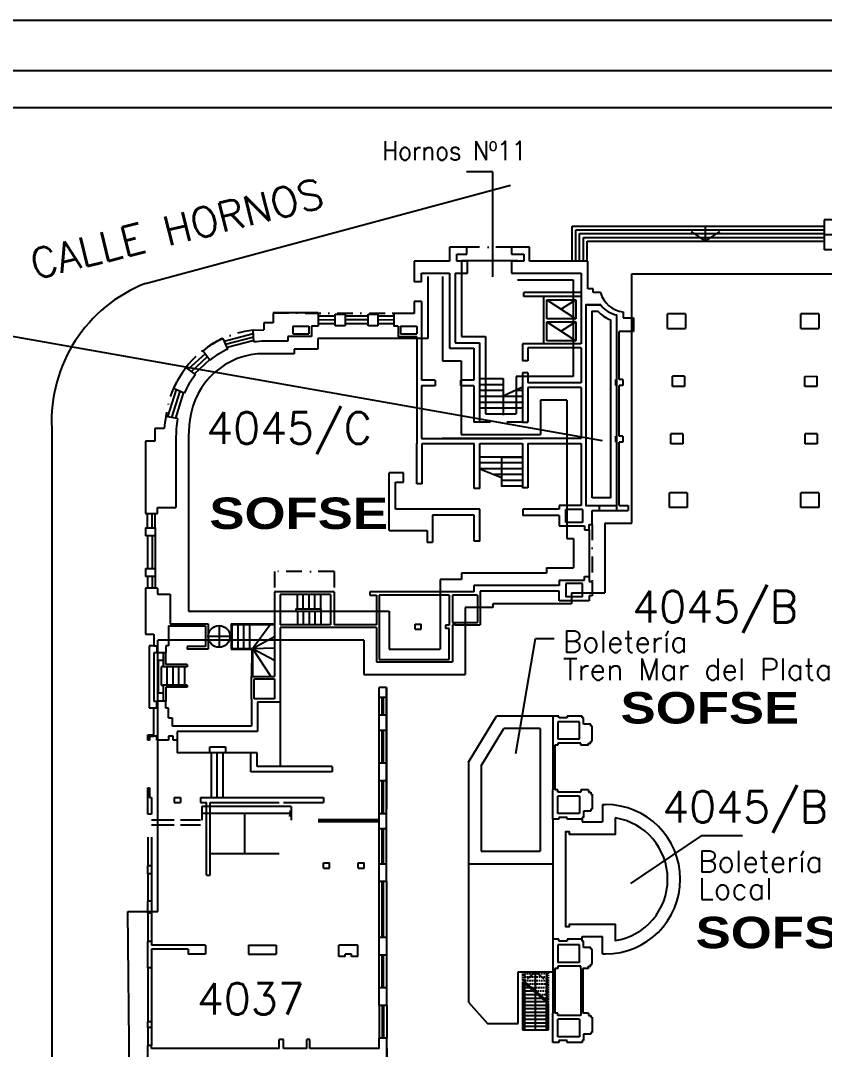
# Model space of a CAD drawing. Header units: metres. Extents: x -2640 to -492, y 2614 to 2999.
# Drawn here: x -2554 to -2426.2, y 2835 to 2998.5 of the extents above; entities that cross this region are included whole.
import ezdxf

# ---------------------------------------------------------------- set-up
doc = ezdxf.new("R2010")
doc.units = ezdxf.units.M
doc.header["$LTSCALE"] = 10
doc.header["$MEASUREMENT"] = 0
doc.linetypes.add('DASHDOT2', pattern=[0.5, 0.25, -0.125, 0, -0.125])
doc.linetypes.add('HIDDEN', pattern=[0.375, 0.25, -0.125])
doc.layers.get('0').update_dxf_attribs({"linetype": 'CONTINUOUS'})
for name, color, linetype in [('ADIF', 150, 'CONTINUOUS'), ('CALLES', 2, 'CONTINUOUS'), ('CARPINTERIA', 2, 'CONTINUOUS'), ('EDIFICIOS', 4, 'CONTINUOUS'), ('ESCA', 4, 'CONTINUOUS'), ('ESCALERA', 4, 'CONTINUOUS'), ('LIMITE', 2, 'DASHDOT2'), ('LINE_02', 2, 'CONTINUOUS'), ('LOCALES', 1, 'CONTINUOUS'), ('MUROS-NUEVOS', 3, 'CONTINUOUS'), ('MUROS1', 12, 'CONTINUOUS'), ('RECUADRO', 9, 'CONTINUOUS'), ('RECUADRO2', 2, 'CONTINUOUS'), ('TEXT-03', 3, 'CONTINUOUS'), ('TMR', 220, 'CONTINUOUS'), ('VISTA', 2, 'CONTINUOUS')]:
    doc.layers.add(name, color=color, linetype=linetype)
doc.styles.add('ROMANS', font='romans.shx')
doc.styles.add('SANSSERIFBOLD', font='sasb____.pfb', dxfattribs={"width": 0.8, "height": 8})

msp = doc.modelspace()

# ---------------------------------------------------------------- linework, layer by layer
msp.add_line((-2533.783, 2872.926), (-2533.783, 2876.538))
msp.add_lwpolyline([(-2461.774, 2953.338), (-2464.165, 2953.338), (-2464.165, 2921.463), (-2459.224, 2921.463), (-2459.224, 2951.736)])
at = {"layer": 'ADIF'}
for p, q in [((-2483.932, 2960.391), (-2475.014, 2960.391)), ((-2483.932, 2960.391), (-2483.932, 2948.334)), ((-2456.851, 2958.267), (-2421.777, 2958.267)), ((-2456.851, 2918.65), (-2456.851, 2958.267)), ((-2475.014, 2957.346), (-2466.165, 2957.346)), ((-2466.165, 2957.346), (-2466.165, 2941.955)), ((-2483.932, 2948.334), (-2480.082, 2948.334)), ((-2480.082, 2948.334), (-2480.082, 2936.039)), ((-2475.224, 2941.955), (-2475.224, 2936.039)), ((-2466.165, 2941.955), (-2475.224, 2941.955)), ((-2480.082, 2936.039), (-2475.224, 2936.039)), ((-2461.128, 2918.65), (-2461.128, 2907.56)), ((-2461.128, 2918.65), (-2456.851, 2918.65)), ((-2466.412, 2907.56), (-2466.412, 2905.832)), ((-2466.412, 2907.56), (-2461.128, 2907.56)), ((-2483.328, 2905.21), (-2483.328, 2894.6)), ((-2478.94, 2905.21), (-2483.328, 2905.21)), ((-2478.94, 2905.832), (-2478.94, 2905.21)), ((-2466.412, 2905.832), (-2478.94, 2905.832)), ((-2532.211, 2856.904), (-2532.211, 2900.036)), ((-2499.434, 2900.036), (-2532.211, 2900.036)), ((-2499.434, 2900.036), (-2499.434, 2894.6)), ((-2499.434, 2894.6), (-2483.328, 2894.6)), ((-2534.932, 2661.603), (-2537.006, 2856.904)), ((-2537.006, 2856.904), (-2532.211, 2856.904))]:
    msp.add_line(p, q, dxfattribs=at)
at = {"layer": 'CALLES'}
for p, q in [((-2534.171, 2956.761), (-2476.113, 2972.397)), ((-2549.086, 2933.697), (-2549.086, 2654.43))]:
    msp.add_line(p, q, dxfattribs=at)
msp.add_arc((-2525.602, 2934.864), 23.513, 111.37254, 182.84461, dxfattribs=at)
at = {"layer": 'CARPINTERIA'}
for p, q in [((-2496.526, 2888.1), (-2496.526, 2890.9)), ((-2496.326, 2888.1), (-2496.326, 2890.9))]:
    msp.add_line(p, q, dxfattribs=at)
at = {"layer": 'EDIFICIOS'}
for p, q in [((-2483.064, 2962.513), (-2485.804, 2962.513)), ((-2485.804, 2962.513), (-2485.804, 2960.306)), ((-2483.064, 2961.394), (-2483.064, 2962.513)), ((-2475.944, 2962.531), (-2475.944, 2961.391)), ((-2473.13, 2962.513), (-2475.944, 2962.531)), ((-2473.13, 2960.267), (-2473.13, 2962.513)), ((-2484.657, 2960.267), (-2484.657, 2961.394)), ((-2484.657, 2961.394), (-2483.064, 2961.394)), ((-2475.944, 2961.391), (-2474.014, 2961.391)), ((-2474.014, 2961.391), (-2474.014, 2960.267)), ((-2491.445, 2960.306), (-2491.445, 2957.028)), ((-2485.804, 2960.306), (-2491.445, 2960.306)), ((-2482.988, 2960.267), (-2484.657, 2960.267)), ((-2482.988, 2958.391), (-2482.988, 2960.267)), ((-2475.944, 2960.267), (-2475.944, 2958.391)), ((-2474.014, 2960.267), (-2475.944, 2960.267)), ((-2463.818, 2960.267), (-2473.13, 2960.267)), ((-2463.818, 2955.905), (-2463.818, 2960.267)), ((-2490.29, 2958.391), (-2485.804, 2958.391)), ((-2490.29, 2957.028), (-2490.29, 2958.391)), ((-2485.804, 2958.391), (-2485.804, 2946.462)), ((-2484.932, 2958.391), (-2482.988, 2958.391)), ((-2484.932, 2958.391), (-2484.932, 2947.334)), ((-2475.944, 2958.391), (-2464.912, 2958.391)), ((-2464.912, 2958.391), (-2464.912, 2953.338)), ((-2490.29, 2957.028), (-2491.445, 2957.028)), ((-2462.984, 2955.905), (-2463.818, 2955.905)), ((-2462.984, 2955.29), (-2462.984, 2955.905)), ((-2474.014, 2954.673), (-2474.014, 2955.296)), ((-2464.912, 2955.296), (-2474.014, 2955.296)), ((-2464.912, 2954.673), (-2474.014, 2954.673)), ((-2464.912, 2954.62), (-2464.912, 2947.14)), ((-2461.816, 2955.29), (-2462.984, 2955.29)), ((-2491.445, 2953.895), (-2491.445, 2951.994)), ((-2490.29, 2953.895), (-2491.445, 2953.895)), ((-2490.29, 2953.895), (-2490.29, 2941.37)), ((-2464.165, 2953.338), (-2461.774, 2953.338)), ((-2464.165, 2953.338), (-2464.165, 2921.463)), ((-2513.876, 2952.067), (-2513.876, 2950.467)), ((-2506.732, 2952.067), (-2513.876, 2952.067)), ((-2506.732, 2952.067), (-2506.732, 2949.977)), ((-2504.009, 2949.987), (-2504.009, 2951.872)), ((-2504.009, 2951.872), (-2502.435, 2951.872)), ((-2502.435, 2951.872), (-2502.435, 2949.987)), ((-2498.78, 2951.872), (-2497.206, 2951.872)), ((-2498.78, 2949.987), (-2498.78, 2951.872)), ((-2497.206, 2951.872), (-2497.206, 2949.987)), ((-2491.445, 2951.994), (-2494.698, 2951.994)), ((-2494.698, 2951.994), (-2494.698, 2949.97)), ((-2459.224, 2941.457), (-2459.224, 2951.736)), ((-2458.217, 2952.259), (-2458.217, 2951.262)), ((-2458.217, 2951.262), (-2456.573, 2951.262)), ((-2456.573, 2951.262), (-2456.573, 2949.105)), ((-2448.305, 2951.905), (-2451.141, 2951.905)), ((-2451.141, 2949.572), (-2451.141, 2951.905)), ((-2448.305, 2951.905), (-2448.305, 2949.572)), ((-2427.092, 2951.905), (-2429.928, 2951.905)), ((-2429.928, 2949.572), (-2429.928, 2951.905)), ((-2427.092, 2951.905), (-2427.092, 2949.572)), ((-2517.074, 2949.31), (-2515.331, 2949.402)), ((-2516.94, 2947.453), (-2517.074, 2949.31)), ((-2515.331, 2950.467), (-2515.331, 2949.402)), ((-2513.876, 2950.467), (-2515.331, 2950.467)), ((-2510.768, 2949.97), (-2510.766, 2948.724)), ((-2510.768, 2949.97), (-2508.203, 2949.97)), ((-2508.203, 2949.97), (-2508.203, 2948.724)), ((-2507.782, 2949.977), (-2507.782, 2948.312)), ((-2506.732, 2949.977), (-2507.782, 2949.977)), ((-2502.435, 2949.987), (-2504.009, 2949.987)), ((-2497.206, 2949.987), (-2498.78, 2949.987)), ((-2493.993, 2949.97), (-2494.698, 2949.97)), ((-2493.993, 2949.97), (-2493.991, 2948.285)), ((-2493.602, 2949.97), (-2493.6, 2948.724)), ((-2493.602, 2949.97), (-2491.037, 2949.97)), ((-2491.037, 2949.97), (-2491.037, 2948.724)), ((-2451.141, 2949.572), (-2448.305, 2949.572)), ((-2429.928, 2949.572), (-2427.092, 2949.572)), ((-2521.097, 2946.307), (-2521.847, 2948.011)), ((-2511.547, 2947.583), (-2515.264, 2947.583)), ((-2511.547, 2948.312), (-2511.547, 2947.583)), ((-2511.547, 2948.312), (-2511.547, 2948.312)), ((-2507.782, 2948.312), (-2511.547, 2948.312)), ((-2510.766, 2948.724), (-2508.203, 2948.724)), ((-2491.037, 2948.285), (-2493.991, 2948.285)), ((-2493.6, 2948.724), (-2491.037, 2948.724)), ((-2491.037, 2948.285), (-2491.037, 2931.331)), ((-2458.851, 2941.457), (-2458.851, 2949.105)), ((-2456.573, 2949.105), (-2458.851, 2949.105)), ((-2523.945, 2944.566), (-2525.076, 2946.044)), ((-2485.804, 2946.462), (-2481.954, 2946.462)), ((-2484.932, 2947.334), (-2481.082, 2947.334)), ((-2481.954, 2946.462), (-2481.954, 2941.37)), ((-2481.082, 2947.334), (-2481.082, 2934.722)), ((-2464.912, 2947.14), (-2474.224, 2947.14)), ((-2474.224, 2947.14), (-2474.224, 2944.426)), ((-2464.912, 2946.517), (-2473.352, 2946.517)), ((-2473.352, 2946.517), (-2473.352, 2944.426)), ((-2464.912, 2946.517), (-2464.912, 2940.955)), ((-2473.352, 2944.426), (-2474.224, 2944.426)), ((-2526.249, 2942.25), (-2527.731, 2943.375)), ((-2488.089, 2941.37), (-2490.29, 2941.37)), ((-2488.089, 2941.37), (-2488.089, 2940.498)), ((-2484.105, 2941.37), (-2484.105, 2940.498)), ((-2481.954, 2941.37), (-2484.105, 2941.37)), ((-2477.278, 2941.622), (-2477.278, 2935.83)), ((-2474.224, 2942.557), (-2474.224, 2934.722)), ((-2473.352, 2942.557), (-2474.224, 2942.557)), ((-2473.352, 2942.557), (-2473.352, 2940.955)), ((-2459.224, 2941.457), (-2459.401, 2941.457)), ((-2459.401, 2940.502), (-2459.401, 2941.457)), ((-2458.271, 2941.457), (-2458.851, 2941.457)), ((-2458.271, 2941.457), (-2458.271, 2940.502)), ((-2448.475, 2941.995), (-2450.382, 2941.995)), ((-2450.382, 2940.381), (-2450.382, 2941.995)), ((-2448.475, 2941.995), (-2448.475, 2940.381)), ((-2429.313, 2941.975), (-2427.406, 2941.995)), ((-2429.313, 2940.381), (-2429.313, 2941.975)), ((-2427.406, 2941.995), (-2427.406, 2940.381)), ((-2528.012, 2939.299), (-2529.724, 2940.029)), ((-2488.089, 2940.498), (-2490.29, 2940.498)), ((-2490.29, 2940.498), (-2490.29, 2932.079)), ((-2481.954, 2940.498), (-2484.105, 2940.498)), ((-2481.954, 2940.498), (-2481.954, 2934.722)), ((-2464.912, 2940.955), (-2473.352, 2940.955)), ((-2473.352, 2940.208), (-2473.352, 2934.722)), ((-2464.912, 2940.208), (-2473.352, 2940.208)), ((-2464.912, 2940.208), (-2464.912, 2932.079)), ((-2459.224, 2940.502), (-2459.401, 2940.502)), ((-2459.224, 2932.486), (-2459.224, 2940.502)), ((-2458.851, 2932.486), (-2458.851, 2940.502)), ((-2458.271, 2940.502), (-2458.851, 2940.502)), ((-2448.475, 2940.381), (-2450.382, 2940.381)), ((-2427.406, 2940.381), (-2429.313, 2940.381)), ((-2529.097, 2935.278), (-2530.934, 2935.585)), ((-2481.082, 2934.722), (-2481.954, 2934.722)), ((-2474.224, 2934.722), (-2473.352, 2934.722)), ((-2532.697, 2933.697), (-2532.697, 2931.697)), ((-2531.197, 2933.697), (-2532.697, 2933.697)), ((-2534.197, 2931.697), (-2534.197, 2920.185)), ((-2532.697, 2931.697), (-2534.197, 2931.697)), ((-2529.342, 2932.008), (-2529.342, 2921.107)), ((-2491.037, 2924.884), (-2491.037, 2931.331)), ((-2490.29, 2932.079), (-2474.224, 2932.079)), ((-2490.166, 2924.884), (-2490.166, 2931.331)), ((-2490.166, 2931.331), (-2481.89, 2931.331)), ((-2464.912, 2932.079), (-2487.01, 2932.079)), ((-2481.89, 2924.136), (-2481.89, 2931.331)), ((-2481.018, 2924.136), (-2481.018, 2931.331)), ((-2481.018, 2931.331), (-2474.224, 2931.331)), ((-2474.224, 2931.331), (-2474.224, 2924.264)), ((-2464.912, 2932.079), (-2473.352, 2932.079)), ((-2473.352, 2931.331), (-2464.912, 2931.331)), ((-2473.352, 2931.331), (-2473.352, 2924.264)), ((-2464.912, 2931.331), (-2464.912, 2921.463)), ((-2459.224, 2932.486), (-2459.401, 2932.486)), ((-2459.401, 2931.532), (-2459.401, 2932.486)), ((-2459.224, 2931.532), (-2459.401, 2931.532)), ((-2459.224, 2920.65), (-2459.224, 2931.532)), ((-2458.271, 2932.486), (-2458.851, 2932.486)), ((-2458.851, 2921.463), (-2458.851, 2931.532)), ((-2458.271, 2931.532), (-2458.851, 2931.532)), ((-2458.271, 2932.486), (-2458.271, 2931.532)), ((-2448.725, 2932.832), (-2450.608, 2932.832)), ((-2450.608, 2931.242), (-2450.608, 2932.832)), ((-2448.725, 2931.242), (-2450.608, 2931.242)), ((-2448.725, 2932.832), (-2448.725, 2931.242)), ((-2429.251, 2931.242), (-2429.251, 2932.832)), ((-2427.368, 2932.832), (-2429.251, 2932.832)), ((-2427.368, 2931.242), (-2429.251, 2931.242)), ((-2427.368, 2932.832), (-2427.368, 2931.242)), ((-2495.417, 2917.468), (-2495.417, 2926.649)), ((-2493.131, 2926.649), (-2495.417, 2926.649)), ((-2493.131, 2925.158), (-2493.131, 2926.649)), ((-2494.421, 2925.158), (-2493.131, 2925.158)), ((-2494.421, 2920.884), (-2494.421, 2925.158)), ((-2490.166, 2924.884), (-2491.037, 2924.884)), ((-2481.018, 2924.136), (-2481.89, 2924.136)), ((-2473.352, 2924.264), (-2474.224, 2924.264)), ((-2450.853, 2921.129), (-2450.853, 2923.456)), ((-2448.016, 2923.456), (-2450.853, 2923.456)), ((-2448.016, 2923.456), (-2448.016, 2921.129)), ((-2429.928, 2921.129), (-2429.928, 2923.456)), ((-2427.092, 2923.456), (-2429.928, 2923.456)), ((-2427.092, 2923.456), (-2427.092, 2921.129)), ((-2468.412, 2921.463), (-2468.412, 2920.869)), ((-2464.912, 2921.463), (-2468.412, 2921.463)), ((-2464.165, 2921.463), (-2462.018, 2921.463)), ((-2462.018, 2921.463), (-2462.018, 2920.65)), ((-2458.851, 2921.463), (-2457.406, 2921.463)), ((-2457.406, 2921.463), (-2457.406, 2920.65)), ((-2534.197, 2920.185), (-2532.258, 2920.185)), ((-2532.258, 2921.107), (-2529.342, 2921.107)), ((-2532.258, 2920.185), (-2532.258, 2921.107)), ((-2481.019, 2920.884), (-2494.421, 2920.884)), ((-2488.53, 2919.887), (-2488.53, 2915.559)), ((-2481.891, 2919.887), (-2488.53, 2919.887)), ((-2481.891, 2915.78), (-2481.891, 2919.887)), ((-2481.019, 2915.78), (-2481.019, 2920.884)), ((-2474.18, 2920.869), (-2474.18, 2919.873)), ((-2468.412, 2920.869), (-2474.18, 2920.869)), ((-2468.412, 2919.873), (-2474.18, 2919.873)), ((-2468.412, 2919.873), (-2468.412, 2918.213)), ((-2464.686, 2920.835), (-2467.308, 2920.835)), ((-2467.308, 2918.721), (-2467.308, 2920.835)), ((-2464.686, 2920.835), (-2464.686, 2918.721)), ((-2463.128, 2920.65), (-2462.018, 2920.65)), ((-2463.128, 2918.417), (-2463.128, 2920.65)), ((-2459.224, 2920.65), (-2457.406, 2920.65)), ((-2448.016, 2921.129), (-2450.853, 2921.129)), ((-2427.092, 2921.129), (-2429.928, 2921.129)), ((-2468.412, 2918.213), (-2464.343, 2918.213)), ((-2464.686, 2918.721), (-2467.308, 2918.721)), ((-2464.343, 2918.213), (-2464.343, 2917.587)), ((-2463.629, 2917.587), (-2463.629, 2918.417)), ((-2463.629, 2918.417), (-2463.128, 2918.417)), ((-2534.199, 2917.906), (-2534.199, 2917.906)), ((-2534.199, 2917.906), (-2532.651, 2917.906)), ((-2534.199, 2917.906), (-2534.199, 2916.645)), ((-2532.651, 2916.645), (-2534.199, 2916.645)), ((-2532.651, 2917.906), (-2532.651, 2916.645)), ((-2495.417, 2917.468), (-2489.401, 2917.468)), ((-2489.401, 2917.468), (-2489.401, 2915.559)), ((-2464.343, 2917.587), (-2463.629, 2917.587)), ((-2488.53, 2915.559), (-2489.401, 2915.559)), ((-2481.019, 2915.78), (-2481.891, 2915.78)), ((-2534.199, 2911.423), (-2532.651, 2911.423)), ((-2534.199, 2911.423), (-2534.199, 2911.423)), ((-2534.199, 2911.423), (-2534.199, 2910.162)), ((-2532.651, 2910.162), (-2534.199, 2910.162)), ((-2532.651, 2911.423), (-2532.651, 2910.162)), ((-2464.343, 2909.56), (-2464.343, 2910.186)), ((-2464.343, 2910.186), (-2463.629, 2910.186)), ((-2463.629, 2910.186), (-2463.629, 2909.356)), ((-2534.186, 2908.312), (-2534.186, 2900.981)), ((-2532.255, 2908.312), (-2534.186, 2908.312)), ((-2532.255, 2908.312), (-2532.255, 2907.339)), ((-2481.936, 2908.704), (-2481.936, 2907.7)), ((-2468.412, 2908.704), (-2481.936, 2908.704)), ((-2468.412, 2909.56), (-2468.412, 2908.704)), ((-2468.412, 2909.56), (-2464.343, 2909.56)), ((-2464.686, 2909.052), (-2467.308, 2909.052)), ((-2467.308, 2909.052), (-2467.308, 2906.939)), ((-2464.686, 2906.939), (-2464.686, 2909.052)), ((-2463.629, 2909.356), (-2463.128, 2909.356)), ((-2463.128, 2909.356), (-2463.128, 2907.091)), ((-2532.255, 2907.339), (-2530.256, 2907.339)), ((-2530.256, 2907.339), (-2530.256, 2902.659)), ((-2513.661, 2907.7), (-2513.661, 2894.283)), ((-2504.196, 2907.7), (-2513.661, 2907.7)), ((-2512.738, 2907.281), (-2512.738, 2902.487)), ((-2504.774, 2907.281), (-2512.738, 2907.281)), ((-2504.774, 2907.281), (-2504.774, 2902.487)), ((-2504.196, 2907.7), (-2504.196, 2902.487)), ((-2498.501, 2907.7), (-2498.501, 2907.213)), ((-2485.866, 2907.7), (-2498.501, 2907.7)), ((-2498.501, 2907.213), (-2497.434, 2907.213)), ((-2497.434, 2907.213), (-2497.434, 2902.487)), ((-2497.033, 2907.213), (-2497.033, 2896.952)), ((-2485.866, 2907.213), (-2497.033, 2907.213)), ((-2481.936, 2907.7), (-2485.866, 2907.7)), ((-2485.866, 2907.213), (-2485.866, 2902.421)), ((-2485.328, 2907.21), (-2485.328, 2902.868)), ((-2481.396, 2907.21), (-2485.328, 2907.21)), ((-2481.396, 2907.21), (-2481.396, 2902.868)), ((-2480.94, 2907.832), (-2480.94, 2906.828)), ((-2468.412, 2907.832), (-2480.94, 2907.832)), ((-2480.94, 2906.828), (-2480.94, 2902.453)), ((-2468.412, 2906.31), (-2468.412, 2907.832)), ((-2464.686, 2906.939), (-2467.308, 2906.939)), ((-2463.632, 2907.091), (-2463.632, 2906.31)), ((-2463.128, 2907.091), (-2463.632, 2907.091)), ((-2510.271, 2905.035), (-2510.271, 2904.644)), ((-2510.271, 2905.035), (-2506.298, 2905.035)), ((-2506.298, 2905.035), (-2506.298, 2904.644)), ((-2463.632, 2906.31), (-2468.412, 2906.31)), ((-2510.271, 2904.644), (-2506.298, 2904.644)), ((-2530.523, 2902.299), (-2524.65, 2902.299)), ((-2530.523, 2902.299), (-2530.523, 2899.122)), ((-2530.256, 2902.659), (-2524.235, 2902.659)), ((-2524.65, 2902.299), (-2524.65, 2899.027)), ((-2524.235, 2902.659), (-2524.235, 2898.611)), ((-2504.774, 2902.487), (-2512.738, 2902.487)), ((-2512.738, 2902.036), (-2512.738, 2890.187)), ((-2497.434, 2902.036), (-2512.738, 2902.036)), ((-2497.434, 2902.487), (-2504.196, 2902.487)), ((-2497.434, 2902.036), (-2497.434, 2896.6)), ((-2491.267, 2901.776), (-2491.267, 2902.601)), ((-2491.267, 2902.601), (-2490.315, 2902.601)), ((-2491.267, 2901.776), (-2490.315, 2901.776)), ((-2490.315, 2901.776), (-2490.315, 2902.601)), ((-2486.449, 2902.421), (-2486.449, 2901.9)), ((-2485.866, 2902.421), (-2486.449, 2902.421)), ((-2485.866, 2901.9), (-2486.449, 2901.9)), ((-2485.866, 2902.453), (-2485.866, 2902.421)), ((-2485.866, 2896.952), (-2485.866, 2901.9)), ((-2485.328, 2902.868), (-2481.396, 2902.868)), ((-2485.328, 2902.453), (-2485.328, 2896.6)), ((-2484.87, 2902.453), (-2485.328, 2902.453)), ((-2485.006, 2902.453), (-2480.94, 2902.453)), ((-2534.186, 2900.981), (-2532.858, 2900.981)), ((-2532.858, 2900.981), (-2532.858, 2899.114)), ((-2532.858, 2899.114), (-2532.396, 2899.114)), ((-2532.396, 2899.114), (-2532.397, 2898.035)), ((-2530.958, 2899.122), (-2530.958, 2898.034)), ((-2530.523, 2899.122), (-2530.958, 2899.122)), ((-2530.523, 2899.122), (-2530.523, 2899.122)), ((-2527.55, 2899.027), (-2527.55, 2898.611)), ((-2524.65, 2899.027), (-2527.55, 2899.027)), ((-2524.235, 2898.611), (-2527.55, 2898.611)), ((-2530.958, 2898.034), (-2532.397, 2898.035)), ((-2497.033, 2896.952), (-2485.866, 2896.952)), ((-2497.434, 2896.6), (-2485.328, 2896.6)), ((-2517.293, 2894.283), (-2513.661, 2894.283)), ((-2517.293, 2890.701), (-2517.293, 2894.283)), ((-2516.903, 2893.892), (-2513.661, 2893.892)), ((-2516.903, 2890.701), (-2516.903, 2893.892)), ((-2513.661, 2893.892), (-2513.661, 2890.701)), ((-2497.026, 2890.9), (-2497.026, 2892.5)), ((-2495.826, 2892.5), (-2497.026, 2892.5)), ((-2495.826, 2892.5), (-2495.826, 2873.202)), ((-2495.826, 2890.9), (-2495.826, 2892.5)), ((-2530.958, 2890.34), (-2532.397, 2890.339)), ((-2532.396, 2889.26), (-2532.397, 2890.339)), ((-2530.958, 2889.252), (-2530.958, 2890.34)), ((-2517.293, 2890.701), (-2517.293, 2886.349)), ((-2513.661, 2890.701), (-2516.903, 2890.701)), ((-2495.826, 2890.9), (-2497.026, 2890.9)), ((-2532.858, 2885.01), (-2532.858, 2889.26)), ((-2532.858, 2889.26), (-2532.396, 2889.26)), ((-2530.523, 2889.252), (-2530.958, 2889.252)), ((-2530.523, 2887.669), (-2530.523, 2889.252)), ((-2530.523, 2889.252), (-2530.523, 2889.252)), ((-2512.738, 2890.187), (-2516.37, 2890.187)), ((-2516.37, 2890.187), (-2516.37, 2885.518)), ((-2530.523, 2887.669), (-2529.938, 2887.669)), ((-2529.938, 2887.669), (-2529.938, 2886.349)), ((-2495.826, 2888.1), (-2497.026, 2888.1)), ((-2497.026, 2885.7), (-2497.026, 2888.1)), ((-2495.826, 2885.7), (-2495.826, 2888.1)), ((-2482.808, 2880.62), (-2478.328, 2887.98)), ((-2469.388, 2887.98), (-2478.328, 2887.98)), ((-2468.428, 2887.98), (-2469.388, 2887.98)), ((-2469.388, 2887.98), (-2469.388, 2883.32)), ((-2465.128, 2887.08), (-2468.588, 2887.08)), ((-2468.588, 2887.08), (-2468.588, 2884.28)), ((-2468.428, 2887.68), (-2468.428, 2887.98)), ((-2467.128, 2887.68), (-2468.428, 2887.68)), ((-2464.728, 2887.98), (-2467.128, 2887.98)), ((-2467.128, 2887.98), (-2467.128, 2887.68)), ((-2465.128, 2884.28), (-2465.128, 2887.08)), ((-2464.728, 2887.68), (-2464.728, 2887.98)), ((-2464.528, 2887.68), (-2464.728, 2887.68)), ((-2464.528, 2886.68), (-2464.528, 2887.68)), ((-2532.858, 2885.01), (-2532.858, 2885.474)), ((-2517.293, 2886.349), (-2529.938, 2886.349)), ((-2516.37, 2885.518), (-2529.165, 2885.518)), ((-2529.165, 2885.518), (-2529.165, 2884.131)), ((-2495.826, 2885.7), (-2497.026, 2885.7)), ((-2463.328, 2886.68), (-2464.528, 2886.68)), ((-2463.328, 2886.38), (-2463.328, 2886.68)), ((-2463.128, 2886.38), (-2463.328, 2886.38)), ((-2463.128, 2883.98), (-2463.128, 2886.38)), ((-2533.783, 2885.01), (-2532.858, 2885.01)), ((-2533.783, 2884.138), (-2533.783, 2885.01)), ((-2533.539, 2884.138), (-2533.783, 2884.138)), ((-2533.539, 2884.782), (-2532.858, 2884.782)), ((-2533.539, 2884.782), (-2533.539, 2884.138)), ((-2532.393, 2884.782), (-2532.858, 2884.782)), ((-2532.393, 2884.138), (-2532.393, 2884.782)), ((-2530.522, 2884.138), (-2532.393, 2884.138)), ((-2530.522, 2884.762), (-2530.522, 2884.138)), ((-2529.777, 2884.762), (-2530.522, 2884.762)), ((-2529.777, 2884.131), (-2529.777, 2884.762)), ((-2529.165, 2884.131), (-2529.777, 2884.131)), ((-2465.128, 2884.28), (-2468.588, 2884.28)), ((-2463.328, 2883.68), (-2463.328, 2883.98)), ((-2463.328, 2883.98), (-2463.128, 2883.98)), ((-2523.958, 2882.145), (-2523.958, 2883.094)), ((-2523.958, 2883.094), (-2521.429, 2883.094)), ((-2521.429, 2882.145), (-2523.958, 2882.145)), ((-2521.429, 2883.094), (-2521.429, 2882.145)), ((-2516.413, 2882.145), (-2517.441, 2882.145)), ((-2517.441, 2879.09), (-2517.441, 2882.145)), ((-2516.413, 2879.96), (-2516.413, 2882.145)), ((-2469.388, 2883.32), (-2469.388, 2876.22)), ((-2468.588, 2883.32), (-2469.088, 2883.32)), ((-2468.588, 2883.32), (-2469.088, 2883.32)), ((-2469.088, 2883.32), (-2469.088, 2876.22)), ((-2464.928, 2883.68), (-2468.588, 2883.68)), ((-2468.588, 2883.68), (-2468.588, 2883.32)), ((-2464.928, 2883.32), (-2464.928, 2883.68)), ((-2463.728, 2883.32), (-2464.928, 2883.32)), ((-2463.728, 2883.32), (-2464.928, 2883.32)), ((-2463.728, 2883.32), (-2464.928, 2883.32)), ((-2463.728, 2883.32), (-2464.928, 2883.32)), ((-2463.728, 2883.32), (-2463.728, 2883.68)), ((-2463.728, 2883.68), (-2463.328, 2883.68)), ((-2482.808, 2880.62), (-2482.808, 2864.48)), ((-2504.489, 2879.09), (-2517.441, 2879.09)), ((-2504.489, 2879.96), (-2516.413, 2879.96)), ((-2504.489, 2879.96), (-2504.489, 2879.09)), ((-2495.826, 2880.48), (-2497.026, 2880.48)), ((-2497.026, 2877.7), (-2497.026, 2880.48)), ((-2495.826, 2877.7), (-2495.826, 2880.4)), ((-2495.826, 2877.7), (-2497.026, 2877.7)), ((-2533.783, 2876.538), (-2533.539, 2876.538)), ((-2533.783, 2875.018), (-2533.783, 2876.538)), ((-2533.539, 2876.538), (-2533.539, 2874.998)), ((-2469.388, 2871.56), (-2469.388, 2876.22)), ((-2468.588, 2876.22), (-2469.088, 2876.22)), ((-2468.588, 2875.86), (-2468.588, 2876.22)), ((-2464.928, 2875.86), (-2468.588, 2875.86)), ((-2463.728, 2876.22), (-2464.928, 2876.22)), ((-2463.728, 2876.22), (-2464.928, 2876.22)), ((-2464.928, 2876.22), (-2464.928, 2875.86)), ((-2463.728, 2876.22), (-2463.728, 2875.86)), ((-2463.728, 2875.86), (-2463.328, 2875.86)), ((-2463.328, 2875.86), (-2463.328, 2875.56)), ((-2533.783, 2872.355), (-2533.783, 2875.018)), ((-2533.539, 2874.998), (-2533.231, 2874.998)), ((-2533.231, 2874.998), (-2533.231, 2872.355)), ((-2529.597, 2875.018), (-2528.635, 2875.018)), ((-2529.597, 2875.018), (-2529.597, 2874.247)), ((-2529.597, 2874.247), (-2528.635, 2874.247)), ((-2528.635, 2875.018), (-2528.635, 2874.247)), ((-2525.403, 2875.018), (-2525.403, 2874.247)), ((-2525.403, 2875.018), (-2505.869, 2875.018)), ((-2525.403, 2874.247), (-2524.46, 2874.247)), ((-2524.46, 2862.69), (-2524.46, 2874.247)), ((-2523.91, 2862.69), (-2523.91, 2874.247)), ((-2523.91, 2874.247), (-2512.905, 2874.247)), ((-2512.244, 2874.247), (-2505.869, 2874.247)), ((-2505.869, 2875.018), (-2505.869, 2874.247)), ((-2465.128, 2875.26), (-2468.588, 2875.26)), ((-2468.588, 2872.46), (-2468.588, 2875.26)), ((-2465.128, 2875.26), (-2465.128, 2872.46)), ((-2463.328, 2875.56), (-2463.128, 2875.56)), ((-2463.128, 2875.56), (-2463.128, 2873.16)), ((-2533.231, 2872.355), (-2533.783, 2872.355)), ((-2518.407, 2872.618), (-2518.407, 2866.104)), ((-2497.026, 2872.5), (-2495.826, 2872.5)), ((-2497.026, 2870.1), (-2497.026, 2872.5)), ((-2495.826, 2870.1), (-2495.826, 2872.5)), ((-2465.128, 2872.46), (-2468.588, 2872.46)), ((-2463.328, 2872.86), (-2464.528, 2872.86)), ((-2464.528, 2872.86), (-2464.528, 2871.86)), ((-2463.128, 2873.16), (-2463.328, 2873.16)), ((-2463.328, 2873.16), (-2463.328, 2872.86)), ((-2461.488, 2873.9), (-2461.488, 2871.16)), ((-2461.488, 2873.9), (-2461.008, 2873.9)), ((-2468.428, 2871.56), (-2469.388, 2871.56)), ((-2469.388, 2871.56), (-2469.388, 2852.5)), ((-2467.128, 2871.86), (-2468.428, 2871.86)), ((-2468.428, 2871.86), (-2468.428, 2871.56)), ((-2467.128, 2871.56), (-2467.128, 2871.86)), ((-2464.728, 2871.56), (-2467.128, 2871.56)), ((-2464.528, 2871.86), (-2464.728, 2871.86)), ((-2464.728, 2871.86), (-2464.728, 2871.56)), ((-2464.728, 2871.56), (-2464.728, 2871.16)), ((-2464.728, 2871.16), (-2461.488, 2871.16)), ((-2497.026, 2870.1), (-2495.826, 2870.1)), ((-2523.91, 2866.104), (-2521.158, 2866.104)), ((-2521.158, 2866.104), (-2518.407, 2866.104)), ((-2518.407, 2866.104), (-2515.656, 2866.104)), ((-2515.656, 2866.104), (-2512.905, 2866.104)), ((-2533.783, 2862.888), (-2533.783, 2864.171)), ((-2533.231, 2864.171), (-2533.783, 2864.171)), ((-2533.231, 2864.171), (-2533.231, 2862.888)), ((-2505.841, 2863.789), (-2505.841, 2864.614)), ((-2505.841, 2864.614), (-2504.888, 2864.614)), ((-2504.888, 2863.789), (-2504.888, 2864.614)), ((-2500.337, 2864.614), (-2499.384, 2864.614)), ((-2500.337, 2863.789), (-2500.337, 2864.614)), ((-2499.384, 2863.789), (-2499.384, 2864.614)), ((-2497.026, 2864.5), (-2495.826, 2864.5)), ((-2497.026, 2861.7), (-2497.026, 2864.5)), ((-2495.826, 2861.7), (-2495.826, 2864.5)), ((-2482.808, 2864.48), (-2482.808, 2864.48)), ((-2482.808, 2864.48), (-2469.388, 2864.48)), ((-2482.808, 2864.48), (-2482.808, 2842.48)), ((-2533.231, 2862.888), (-2533.783, 2862.888)), ((-2524.46, 2862.69), (-2523.91, 2862.69)), ((-2505.841, 2863.789), (-2504.888, 2863.789)), ((-2500.337, 2863.789), (-2499.384, 2863.789)), ((-2497.026, 2861.7), (-2495.826, 2861.7)), ((-2533.783, 2856.643), (-2533.783, 2858.539)), ((-2533.231, 2858.539), (-2533.783, 2858.539)), ((-2533.231, 2858.539), (-2533.231, 2856.643)), ((-2533.231, 2856.643), (-2533.783, 2856.643)), ((-2495.814, 2852.749), (-2497.014, 2852.749)), ((-2497.014, 2849.949), (-2497.014, 2852.749)), ((-2495.814, 2849.949), (-2495.814, 2852.749)), ((-2464.728, 2852.9), (-2461.488, 2852.9)), ((-2464.728, 2852.5), (-2464.728, 2852.9)), ((-2461.488, 2850.16), (-2461.488, 2852.9)), ((-2533.231, 2852.126), (-2533.783, 2852.126)), ((-2533.783, 2847.944), (-2533.783, 2852.126)), ((-2533.231, 2852.126), (-2533.231, 2851.527)), ((-2524.614, 2851.527), (-2533.231, 2851.527)), ((-2524.614, 2851.527), (-2524.614, 2850.127)), ((-2517.814, 2851.527), (-2513.414, 2851.527)), ((-2517.814, 2851.527), (-2517.814, 2850.127)), ((-2513.414, 2851.527), (-2513.414, 2850.127)), ((-2500.414, 2851.527), (-2503.414, 2851.527)), ((-2503.414, 2849.727), (-2503.414, 2851.527)), ((-2500.414, 2849.727), (-2500.414, 2851.527)), ((-2468.428, 2852.5), (-2469.388, 2852.5)), ((-2469.388, 2852.5), (-2469.388, 2847.84)), ((-2465.128, 2851.6), (-2468.588, 2851.6)), ((-2468.588, 2851.6), (-2468.588, 2848.8)), ((-2468.428, 2852.2), (-2468.428, 2852.5)), ((-2467.128, 2852.2), (-2468.428, 2852.2)), ((-2464.728, 2852.5), (-2467.128, 2852.5)), ((-2467.128, 2852.5), (-2467.128, 2852.2)), ((-2465.128, 2848.8), (-2465.128, 2851.6)), ((-2464.728, 2852.2), (-2464.728, 2852.5)), ((-2464.528, 2852.2), (-2464.728, 2852.2)), ((-2464.528, 2851.2), (-2464.528, 2852.2)), ((-2463.328, 2851.2), (-2464.528, 2851.2)), ((-2463.328, 2850.9), (-2463.328, 2851.2)), ((-2533.231, 2850.927), (-2533.231, 2847.944)), ((-2527.414, 2850.927), (-2533.231, 2850.927)), ((-2527.414, 2850.927), (-2527.414, 2850.127)), ((-2524.614, 2850.127), (-2527.414, 2850.127)), ((-2517.814, 2850.127), (-2513.414, 2850.127)), ((-2502.414, 2849.727), (-2503.414, 2849.727)), ((-2501.414, 2850.127), (-2502.414, 2850.127)), ((-2502.414, 2849.727), (-2502.414, 2850.127)), ((-2501.414, 2849.727), (-2501.414, 2850.127)), ((-2500.414, 2849.727), (-2501.414, 2849.727)), ((-2495.814, 2849.949), (-2497.014, 2849.949)), ((-2463.128, 2850.9), (-2463.328, 2850.9)), ((-2463.128, 2848.5), (-2463.128, 2850.9)), ((-2461.488, 2850.16), (-2461.008, 2850.16)), ((-2533.231, 2847.944), (-2533.783, 2847.944)), ((-2469.388, 2847.84), (-2469.388, 2840.74)), ((-2468.588, 2847.84), (-2469.088, 2847.84)), ((-2468.588, 2847.84), (-2469.088, 2847.84)), ((-2469.088, 2847.84), (-2469.088, 2840.74)), ((-2465.128, 2848.8), (-2468.588, 2848.8)), ((-2464.928, 2848.2), (-2468.588, 2848.2)), ((-2468.588, 2848.2), (-2468.588, 2847.84)), ((-2464.928, 2847.84), (-2464.928, 2848.2)), ((-2464.928, 2847.84), (-2464.928, 2840.74)), ((-2463.728, 2847.84), (-2464.628, 2847.84)), ((-2463.728, 2847.84), (-2464.628, 2847.84)), ((-2463.728, 2847.84), (-2464.628, 2847.84)), ((-2463.728, 2847.84), (-2464.628, 2847.84)), ((-2464.628, 2847.84), (-2464.628, 2840.74)), ((-2463.728, 2847.84), (-2463.728, 2848.2)), ((-2463.728, 2848.2), (-2463.328, 2848.2)), ((-2463.328, 2848.2), (-2463.328, 2848.5)), ((-2463.328, 2848.5), (-2463.128, 2848.5)), ((-2474.908, 2847.321), (-2469.388, 2847.321)), ((-2474.908, 2839.08), (-2474.908, 2847.321)), ((-2495.814, 2844.749), (-2497.014, 2844.749)), ((-2497.014, 2841.949), (-2497.014, 2844.749)), ((-2495.814, 2841.949), (-2495.814, 2844.749)), ((-2495.814, 2841.949), (-2497.014, 2841.949)), ((-2482.808, 2842.48), (-2479.808, 2839.08)), ((-2469.388, 2836.08), (-2469.388, 2840.74)), ((-2468.588, 2840.74), (-2469.088, 2840.74)), ((-2468.588, 2840.38), (-2468.588, 2840.74)), ((-2464.928, 2840.38), (-2468.588, 2840.38)), ((-2465.128, 2839.78), (-2468.588, 2839.78)), ((-2468.588, 2836.98), (-2468.588, 2839.78)), ((-2465.128, 2839.78), (-2465.128, 2836.98)), ((-2464.928, 2840.74), (-2464.928, 2840.38)), ((-2463.728, 2840.74), (-2464.628, 2840.74)), ((-2463.728, 2840.74), (-2464.628, 2840.74)), ((-2463.728, 2840.74), (-2463.728, 2840.38)), ((-2463.728, 2840.38), (-2463.328, 2840.38)), ((-2463.328, 2840.38), (-2463.328, 2840.08)), ((-2463.328, 2840.08), (-2463.128, 2840.08)), ((-2463.128, 2840.08), (-2463.128, 2837.68)), ((-2533.783, 2838.464), (-2533.783, 2839.356)), ((-2533.231, 2839.356), (-2533.783, 2839.356)), ((-2533.231, 2838.464), (-2533.783, 2838.464)), ((-2533.231, 2839.356), (-2533.231, 2838.464)), ((-2479.808, 2839.08), (-2474.908, 2839.08)), ((-2512.244, 2836.528), (-2512.905, 2836.528)), ((-2512.905, 2835.128), (-2512.905, 2836.528)), ((-2512.244, 2835.128), (-2512.244, 2836.528)), ((-2508.062, 2836.528), (-2508.502, 2836.528)), ((-2508.502, 2835.128), (-2508.502, 2836.528)), ((-2508.062, 2835.128), (-2508.062, 2836.528)), ((-2495.814, 2836.748), (-2497.014, 2836.748)), ((-2497.014, 2835.128), (-2497.014, 2836.748)), ((-2495.814, 2832.348), (-2495.814, 2836.748)), ((-2465.128, 2836.98), (-2468.588, 2836.98)), ((-2467.128, 2836.38), (-2468.428, 2836.38)), ((-2468.428, 2836.38), (-2468.428, 2836.08)), ((-2467.128, 2836.08), (-2467.128, 2836.38)), ((-2464.528, 2836.38), (-2464.728, 2836.38)), ((-2464.728, 2836.38), (-2464.728, 2836.08)), ((-2463.328, 2837.38), (-2464.528, 2837.38)), ((-2464.528, 2837.38), (-2464.528, 2836.38)), ((-2463.128, 2837.68), (-2463.328, 2837.68)), ((-2463.328, 2837.68), (-2463.328, 2837.38)), ((-2533.231, 2835.62), (-2533.783, 2835.62)), ((-2533.783, 2832.309), (-2533.783, 2835.62)), ((-2533.231, 2835.128), (-2533.231, 2835.62)), ((-2512.905, 2835.128), (-2533.231, 2835.128)), ((-2508.502, 2835.128), (-2512.244, 2835.128)), ((-2497.014, 2835.128), (-2508.062, 2835.128)), ((-2468.428, 2836.08), (-2469.388, 2836.08)), ((-2464.728, 2836.08), (-2467.128, 2836.08))]:
    msp.add_line(p, q, dxfattribs=at)
at = {"layer": 'EDIFICIOS', "color": 2, "linetype": 'Continuous'}
for q in [(-2473.45, 2846.205), (-2470.847, 2846.205)]:
    msp.add_line((-2472.148, 2847.321), q, dxfattribs=at)
at = {"layer": 'EDIFICIOS', "color": 1, "linetype": 'Continuous'}
for p, q in [((-2472.144, 2844.265), (-2472.144, 2847.317)), ((-2474.194, 2845.989), (-2470.094, 2842.475)), ((-2474.194, 2845.726), (-2470.094, 2842.211)), ((-2474.194, 2845.726), (-2474.194, 2838.105)), ((-2473.994, 2845.554), (-2473.994, 2838.105)), ((-2473.894, 2845.468), (-2473.894, 2838.105)), ((-2473.894, 2845.385), (-2473.797, 2845.385)), ((-2473.894, 2844.825), (-2473.144, 2844.825)), ((-2473.894, 2844.265), (-2472.49, 2844.265)), ((-2473.894, 2843.705), (-2471.837, 2843.705)), ((-2473.894, 2843.145), (-2471.184, 2843.145)), ((-2472.144, 2838.105), (-2472.144, 2843.968)), ((-2473.894, 2842.585), (-2470.53, 2842.585)), ((-2473.894, 2842.025), (-2470.394, 2842.025)), ((-2473.894, 2841.465), (-2470.394, 2841.465)), ((-2470.394, 2838.105), (-2470.394, 2842.468)), ((-2470.294, 2838.105), (-2470.294, 2842.383)), ((-2470.094, 2838.105), (-2470.094, 2842.211)), ((-2473.894, 2840.905), (-2470.394, 2840.905)), ((-2473.894, 2840.345), (-2470.394, 2840.345)), ((-2473.894, 2839.785), (-2470.394, 2839.785)), ((-2474.194, 2838.105), (-2470.094, 2838.105)), ((-2473.894, 2839.225), (-2470.394, 2839.225)), ((-2473.894, 2838.665), (-2470.394, 2838.665))]:
    msp.add_line(p, q, dxfattribs=at)
at = {"layer": 'EDIFICIOS'}
for centre, radius, start, end in [((-2457.818, 2956.386), 4.146, 195.32529, 264.47313), ((-2458.444, 2955.808), 4.146, 216.56351, 259.15159), ((-2514.841, 2932.882), 16.672, 114.84742, 127.86928), ((-2508.594, 2850.374), 97.437, 93.92554, 94.91373), ((-2514.841, 2932.882), 14.811, 114.98539, 127.9243), ((-2514.501, 2933.23), 16.672, 142.51747, 155.932), ((-2514.501, 2933.23), 14.811, 142.48277, 155.81066), ((-2514.58, 2932.344), 16.672, 168.7876, 175.34196), ((-2505.645, 2931.879), 23.697, 171.75471, 179.68797), ((-2461.008, 2862.03), 11.87, 270, 90)]:
    msp.add_arc(centre, radius, start, end, dxfattribs=at)
at = {"layer": 'ESCA', "color": 1, "linetype": 'HIDDEN', "ltscale": 0.1}
for p, q in [((-2474.194, 2847.31), (-2474.194, 2845.989)), ((-2473.894, 2847.321), (-2473.894, 2845.732)), ((-2473.894, 2847.065), (-2470.394, 2847.065)), ((-2473.894, 2846.505), (-2470.394, 2846.505)), ((-2470.394, 2842.732), (-2470.394, 2847.321)), ((-2470.294, 2842.646), (-2470.294, 2847.321)), ((-2470.094, 2842.475), (-2470.094, 2847.321)), ((-2473.894, 2845.945), (-2470.394, 2845.945)), ((-2473.49, 2845.385), (-2470.394, 2845.385)), ((-2472.836, 2844.825), (-2470.394, 2844.825)), ((-2472.183, 2844.265), (-2470.394, 2844.265)), ((-2471.53, 2843.705), (-2470.394, 2843.705)), ((-2470.876, 2843.145), (-2470.394, 2843.145))]:
    msp.add_line(p, q, dxfattribs=at)
at = {"layer": 'ESCALERA', "color": 1}
for p, q in [((-2470.857, 2954.62), (-2470.857, 2947.14)), ((-2470.369, 2954.17), (-2465.741, 2951.131)), ((-2470.369, 2951.131), (-2470.369, 2954.17)), ((-2470.369, 2954.17), (-2465.741, 2954.17)), ((-2465.741, 2954.17), (-2468.055, 2952.65)), ((-2465.741, 2954.17), (-2465.741, 2951.131)), ((-2465.741, 2951.131), (-2470.369, 2951.131)), ((-2470.369, 2950.668), (-2465.741, 2950.668)), ((-2470.369, 2947.628), (-2470.369, 2950.668)), ((-2470.369, 2950.668), (-2465.741, 2947.628)), ((-2465.741, 2950.668), (-2468.055, 2949.148)), ((-2465.741, 2950.668), (-2465.741, 2947.628)), ((-2465.741, 2947.628), (-2470.369, 2947.628)), ((-2481.082, 2941.622), (-2477.278, 2941.622)), ((-2481.082, 2940.692), (-2477.278, 2940.692)), ((-2481.082, 2939.761), (-2477.278, 2939.761)), ((-2474.224, 2940.266), (-2477.278, 2938.831)), ((-2475.299, 2939.761), (-2474.224, 2939.761)), ((-2474.309, 2940.226), (-2474.224, 2940.226)), ((-2481.082, 2938.831), (-2474.224, 2938.831)), ((-2481.082, 2937.9), (-2474.224, 2937.9)), ((-2481.082, 2936.97), (-2474.224, 2936.97)), ((-2474.224, 2929.151), (-2481.018, 2929.151)), ((-2474.224, 2928.221), (-2481.018, 2928.221)), ((-2477.584, 2929.151), (-2477.584, 2924.499)), ((-2477.584, 2929.151), (-2474.224, 2929.151)), ((-2481.018, 2927.29), (-2477.584, 2925.885)), ((-2474.224, 2927.29), (-2481.018, 2927.29)), ((-2474.224, 2926.36), (-2478.744, 2926.36)), ((-2474.224, 2925.429), (-2477.607, 2925.429)), ((-2474.224, 2924.499), (-2477.607, 2924.499)), ((-2510.02, 2905.035), (-2510.02, 2907.281)), ((-2509.089, 2905.035), (-2509.089, 2907.281)), ((-2508.159, 2905.035), (-2508.159, 2907.281)), ((-2507.228, 2905.035), (-2507.228, 2907.281)), ((-2506.298, 2905.035), (-2506.298, 2907.281)), ((-2510.02, 2904.644), (-2510.02, 2902.487)), ((-2509.089, 2904.644), (-2509.089, 2902.487)), ((-2508.159, 2904.644), (-2508.159, 2902.487)), ((-2507.228, 2904.644), (-2507.228, 2902.487)), ((-2506.298, 2904.644), (-2506.298, 2902.487)), ((-2519.516, 2902.523), (-2519.516, 2898.734)), ((-2518.586, 2902.523), (-2518.586, 2898.734)), ((-2517.655, 2902.523), (-2517.655, 2898.734)), ((-2517.165, 2898.734), (-2514.357, 2902.523)), ((-2517.165, 2898.734), (-2513.661, 2900.629)), ((-2517.165, 2898.734), (-2513.661, 2898.829)), ((-2517.165, 2898.734), (-2514.262, 2894.283)), ((-2517.165, 2898.734), (-2513.661, 2896.839))]:
    msp.add_line(p, q, dxfattribs=at)
at = {"layer": 'LIMITE'}
for p, q in [((-2475.944, 2962.531), (-2483.064, 2962.513)), ((-2513.876, 2952.067), (-2491.445, 2951.994)), ((-2474.224, 2934.722), (-2481.082, 2934.722)), ((-2474.224, 2934.722), (-2481.082, 2934.722)), ((-2463.128, 2918.417), (-2463.128, 2909.356)), ((-2463.128, 2918.417), (-2463.128, 2909.356)), ((-2513.661, 2910.933), (-2513.661, 2907.7)), ((-2504.196, 2910.933), (-2513.661, 2910.933)), ((-2504.196, 2910.933), (-2504.196, 2907.7))]:
    msp.add_line(p, q, dxfattribs=at)
msp.add_arc((-2515.488, 2933.849), 15.543, 95.85789, 173.58405, dxfattribs=at)
at = {"layer": 'LINE_02', "color": 1}
for p, q in [((-2466.33, 2960.267), (-2466.33, 2965.867)), ((-2466.33, 2965.867), (-2426.25, 2965.867)), ((-2445.09, 2963.467), (-2445.09, 2965.867)), ((-2426.25, 2966.887), (-2426.25, 2962.087)), ((-2410.538, 2966.887), (-2426.25, 2966.887)), ((-2465.73, 2960.267), (-2465.73, 2965.267)), ((-2465.73, 2965.267), (-2426.25, 2965.267)), ((-2465.13, 2960.267), (-2465.13, 2964.667)), ((-2465.13, 2964.667), (-2426.25, 2964.667)), ((-2464.53, 2960.267), (-2464.53, 2964.067)), ((-2464.53, 2964.067), (-2426.25, 2964.067)), ((-2413.138, 2964.487), (-2426.25, 2964.487)), ((-2463.93, 2960.267), (-2463.93, 2963.467)), ((-2463.93, 2963.467), (-2426.25, 2963.467)), ((-2410.538, 2962.087), (-2426.25, 2962.087))]:
    msp.add_line(p, q, dxfattribs=at)
at = {"layer": 'LINE_02', "color": 2}
for q in [(-2447.326, 2964.991), (-2442.855, 2964.991)]:
    msp.add_line((-2445.09, 2963.467), q, dxfattribs=at)
at = {"layer": 'LINE_02'}
for p, q in [((-2504.009, 2951.543), (-2506.732, 2951.534)), ((-2504.009, 2950.94), (-2506.732, 2950.93)), ((-2498.78, 2951.543), (-2502.435, 2951.543)), ((-2498.78, 2950.94), (-2502.435, 2950.94)), ((-2494.698, 2951.527), (-2497.206, 2951.543)), ((-2494.698, 2950.923), (-2497.206, 2950.94)), ((-2504.009, 2950.337), (-2506.732, 2950.327)), ((-2498.78, 2950.337), (-2502.435, 2950.337)), ((-2494.698, 2950.32), (-2497.206, 2950.337)), ((-2517.034, 2948.755), (-2521.643, 2947.547)), ((-2516.955, 2948.236), (-2521.43, 2947.063)), ((-2516.914, 2947.669), (-2521.202, 2946.546)), ((-2524.709, 2945.565), (-2527.37, 2943.101)), ((-2524.347, 2945.082), (-2526.885, 2942.732)), ((-2523.986, 2944.6), (-2526.4, 2942.364)), ((-2529.309, 2939.889), (-2530.69, 2935.545)), ((-2528.722, 2939.602), (-2530.038, 2935.435)), ((-2528.172, 2939.333), (-2529.389, 2935.327)), ((-2533.856, 2917.906), (-2533.856, 2920.185)), ((-2533.133, 2917.906), (-2533.133, 2920.185)), ((-2532.651, 2917.906), (-2532.651, 2920.185)), ((-2462.018, 2920.65), (-2459.224, 2920.65)), ((-2533.856, 2916.645), (-2533.856, 2911.423)), ((-2533.133, 2916.645), (-2533.133, 2911.423)), ((-2532.651, 2916.645), (-2532.651, 2911.423)), ((-2463.629, 2917.587), (-2463.629, 2910.186)), ((-2533.856, 2910.162), (-2533.856, 2908.312)), ((-2533.133, 2910.162), (-2533.133, 2908.312)), ((-2532.651, 2910.162), (-2532.651, 2908.312)), ((-2522.472, 2902.368), (-2522.472, 2898.911)), ((-2520.573, 2902.65), (-2520.573, 2898.607)), ((-2520.573, 2902.65), (-2513.661, 2902.65)), ((-2520.447, 2902.523), (-2513.661, 2902.523)), ((-2520.447, 2902.523), (-2520.447, 2898.734)), ((-2520.573, 2900.639), (-2524.235, 2900.639)), ((-2533.592, 2899.114), (-2533.592, 2889.256)), ((-2532.858, 2899.114), (-2533.592, 2899.114)), ((-2520.573, 2898.607), (-2517.291, 2898.607)), ((-2520.447, 2898.734), (-2517.165, 2898.734)), ((-2517.291, 2898.607), (-2517.293, 2894.283)), ((-2517.165, 2898.734), (-2517.167, 2894.283)), ((-2532.849, 2898.035), (-2532.849, 2890.352)), ((-2532.397, 2898.035), (-2532.849, 2898.035)), ((-2531.349, 2898.034), (-2531.349, 2895.795)), ((-2530.958, 2896.148), (-2530.958, 2898.034)), ((-2532.183, 2896.814), (-2532.183, 2891.644)), ((-2531.349, 2896.814), (-2532.183, 2896.814)), ((-2531.675, 2895.795), (-2531.675, 2892.898)), ((-2531.349, 2895.795), (-2531.675, 2895.795)), ((-2527.527, 2895.795), (-2531.349, 2895.795)), ((-2527.527, 2896.148), (-2530.958, 2896.148)), ((-2530.784, 2895.795), (-2530.784, 2892.898)), ((-2529.853, 2895.795), (-2529.853, 2892.898)), ((-2528.923, 2895.795), (-2528.923, 2892.898)), ((-2527.992, 2895.795), (-2527.992, 2892.898)), ((-2527.527, 2896.148), (-2527.527, 2895.795)), ((-2531.675, 2892.898), (-2531.349, 2892.898)), ((-2531.349, 2892.898), (-2531.349, 2890.34)), ((-2527.527, 2892.898), (-2531.349, 2892.898)), ((-2527.527, 2892.584), (-2530.958, 2892.584)), ((-2530.958, 2892.584), (-2530.958, 2890.34)), ((-2527.527, 2892.898), (-2527.527, 2892.584)), ((-2532.849, 2890.352), (-2532.397, 2890.339)), ((-2532.183, 2891.644), (-2531.349, 2891.644)), ((-2533.592, 2889.256), (-2532.858, 2889.26)), ((-2497.026, 2880.48), (-2497.026, 2885.7)), ((-2496.526, 2880.48), (-2496.526, 2885.7)), ((-2496.326, 2880.48), (-2496.326, 2885.7)), ((-2495.826, 2880.48), (-2495.826, 2885.7)), ((-2529.165, 2884.131), (-2529.165, 2882.145)), ((-2517.441, 2882.145), (-2529.165, 2882.145)), ((-2523.755, 2882.145), (-2523.755, 2875.064)), ((-2522.824, 2882.145), (-2522.824, 2875.064)), ((-2521.894, 2882.145), (-2521.894, 2875.064)), ((-2497.026, 2872.5), (-2497.026, 2877.7)), ((-2496.526, 2872.5), (-2496.526, 2877.7)), ((-2496.326, 2872.5), (-2496.326, 2877.7)), ((-2495.826, 2872.5), (-2495.826, 2877.7)), ((-2525.191, 2873.577), (-2525.191, 2871.407)), ((-2511.022, 2873.577), (-2525.191, 2873.577)), ((-2511.022, 2872.5), (-2525.191, 2872.5)), ((-2511.283, 2872.972), (-2511.022, 2872.5)), ((-2511.283, 2872.028), (-2511.022, 2872.5)), ((-2511.022, 2873.577), (-2511.022, 2871.407)), ((-2529.597, 2871.407), (-2533.231, 2871.407)), ((-2525.403, 2871.407), (-2528.635, 2871.407)), ((-2529.597, 2870.636), (-2533.231, 2870.636)), ((-2525.403, 2870.636), (-2528.635, 2870.636)), ((-2497.026, 2864.5), (-2497.026, 2870.1)), ((-2496.526, 2864.5), (-2496.526, 2870.1)), ((-2496.326, 2864.5), (-2496.326, 2870.1)), ((-2495.826, 2864.5), (-2495.826, 2870.1)), ((-2495.826, 2865.17), (-2495.826, 2869.59)), ((-2533.783, 2868.743), (-2533.783, 2864.171)), ((-2533.231, 2868.743), (-2533.231, 2864.171)), ((-2533.783, 2862.888), (-2533.783, 2858.539)), ((-2533.231, 2862.888), (-2533.231, 2858.539)), ((-2497.014, 2852.749), (-2497.026, 2861.7)), ((-2496.526, 2852.749), (-2496.526, 2861.7)), ((-2496.326, 2852.749), (-2496.326, 2861.7)), ((-2495.814, 2852.749), (-2495.814, 2861.7)), ((-2533.783, 2856.643), (-2533.783, 2852.126)), ((-2533.231, 2856.643), (-2533.231, 2852.126)), ((-2497.014, 2844.749), (-2497.014, 2849.949)), ((-2496.514, 2844.749), (-2496.514, 2849.949)), ((-2496.314, 2844.749), (-2496.314, 2849.949)), ((-2495.814, 2844.749), (-2495.814, 2849.949)), ((-2533.783, 2847.944), (-2533.783, 2839.356)), ((-2533.231, 2847.944), (-2533.231, 2839.356)), ((-2497.014, 2841.948), (-2497.014, 2836.748)), ((-2496.514, 2841.949), (-2496.514, 2836.749)), ((-2496.514, 2841.948), (-2496.514, 2836.748)), ((-2496.314, 2841.949), (-2496.314, 2836.749)), ((-2496.314, 2841.948), (-2496.314, 2836.748)), ((-2495.814, 2841.949), (-2495.814, 2836.749)), ((-2495.814, 2841.948), (-2495.814, 2836.748)), ((-2533.783, 2838.464), (-2533.783, 2835.62)), ((-2533.231, 2838.464), (-2533.231, 2835.62))]:
    msp.add_line(p, q, dxfattribs=at)
msp.add_circle((-2522.472, 2900.639), 1.729, dxfattribs=at)
at = {"layer": 'LOCALES'}
msp.add_line((-2512.738, 2890.187), (-2512.738, 2879.96), dxfattribs=at)
at = {"layer": 'MUROS-NUEVOS'}
for p, q in [((-2497.026, 2871.458), (-2506.726, 2871.458)), ((-2497.026, 2871.138), (-2506.726, 2871.138))]:
    msp.add_line(p, q, dxfattribs=at)
at = {"layer": 'MUROS1', "color": 7}
for p, q in [((-2497.014, 2835.127), (-2497.014, 2835.128)), ((-2495.814, 2835.128), (-2495.814, 2833.728))]:
    msp.add_line(p, q, dxfattribs=at)
at = {"layer": 'RECUADRO'}
msp.add_line((-753.099, 2990.544), (-2615.495, 2990.544), dxfattribs=at)
msp.add_lwpolyline([(-2604.47, 2984.722), (-2317.305, 2984.722), (-2317.305, 2627.306), (-2604.47, 2627.306)], close=True, dxfattribs=at)
at = {"layer": 'RECUADRO2'}
for q in [(-2640.495, 2998.544), (-2632.002, 2998.544), (-2632.002, 2998.544)]:
    msp.add_line((-745.099, 2998.544), q, dxfattribs=at)
at = {"layer": 'TEXT-03', "color": 2}
for p, q in [((-2478.926, 2974.508), (-2483.108, 2974.508)), ((-2478.926, 2957.799), (-2478.926, 2974.508)), ((-2475.26, 2882.019), (-2472.135, 2900.297)), ((-2472.135, 2900.297), (-2469.16, 2900.297)), ((-2445.811, 2868.915), (-2457.018, 2861.326)), ((-2439.223, 2868.915), (-2445.811, 2868.915))]:
    msp.add_line(p, q, dxfattribs=at)
msp.add_lwpolyline([(-2595.157, 2949.82), (-2563.535, 2949.82), (-2461.546, 2931.757)], dxfattribs=at)
at = {"layer": 'TMR'}
for p, q in [((-2489.29, 2957.843), (-2489.29, 2947.977)), ((-2486.932, 2957.843), (-2486.932, 2944.462)), ((-2489.29, 2947.977), (-2506.782, 2947.977)), ((-2506.782, 2947.977), (-2506.782, 2946.312)), ((-2506.782, 2946.312), (-2510.547, 2946.312)), ((-2510.547, 2946.312), (-2510.547, 2945.583)), ((-2510.547, 2945.583), (-2515.264, 2945.583)), ((-2486.932, 2944.462), (-2483.954, 2944.462)), ((-2483.954, 2944.462), (-2483.954, 2932.722)), ((-2471.352, 2938.208), (-2471.352, 2932.722)), ((-2467.165, 2938.208), (-2471.352, 2938.208)), ((-2467.165, 2938.208), (-2467.165, 2916.213)), ((-2527.346, 2931.913), (-2527.346, 2904.659)), ((-2483.954, 2932.722), (-2471.352, 2932.722)), ((-2467.165, 2916.213), (-2466.128, 2916.213)), ((-2466.128, 2916.213), (-2466.128, 2911.56)), ((-2483.936, 2910.704), (-2483.936, 2909.7)), ((-2470.412, 2910.704), (-2483.936, 2910.704)), ((-2470.412, 2911.56), (-2470.412, 2910.704)), ((-2470.412, 2911.56), (-2466.128, 2911.56)), ((-2483.936, 2909.7), (-2487.328, 2909.7)), ((-2487.328, 2909.7), (-2487.328, 2898.6)), ((-2527.346, 2904.659), (-2495.434, 2904.659)), ((-2495.434, 2904.659), (-2495.434, 2898.6)), ((-2495.434, 2898.6), (-2487.328, 2898.6)), ((-2480.808, 2880.059), (-2477.204, 2885.98)), ((-2471.388, 2885.98), (-2477.204, 2885.98)), ((-2471.388, 2885.98), (-2471.388, 2866.48)), ((-2480.808, 2880.059), (-2480.808, 2866.48)), ((-2480.808, 2866.48), (-2471.388, 2866.48))]:
    msp.add_line(p, q, dxfattribs=at)
for points in [[(-2463.165, 2922.65), (-2463.165, 2952.338), (-2462.244, 2952.338, 0.1199584), (-2460.224, 2950.979), (-2460.224, 2922.65)], [(-2463.165, 2922.65), (-2463.165, 2952.338), (-2462.244, 2952.338, 0.1199584), (-2460.224, 2950.979), (-2460.224, 2922.65)], [(-2459.488, 2871.782), (-2459.488, 2869.16), (-2466.728, 2869.16), (-2466.728, 2869.56), (-2467.388, 2869.56), (-2467.388, 2854.5), (-2466.728, 2854.5), (-2466.728, 2854.9), (-2459.488, 2854.9), (-2459.488, 2852.277, 0.8562121)]]:
    msp.add_lwpolyline(points, format="xyb", close=True, dxfattribs=at)
for centre, radius, start, end in [((-2515.308, 2933.704), 11.879, 89.78904, 173.4671), ((-2504.649, 2931.784), 22.697, 171.71331, 179.68797)]:
    msp.add_arc(centre, radius, start, end, dxfattribs=at)
at = {"layer": 'VISTA'}
for p, q in [((-2497.026, 2888.1), (-2497.026, 2890.9)), ((-2495.826, 2888.1), (-2495.826, 2890.9))]:
    msp.add_line(p, q, dxfattribs=at)

# ---------------------------------------------------------------- texts
at = {"layer": 'TEXT-03', "color": 2, "style": 'ROMANS', "width": 0.9}
msp.add_text('Hornos Nº11', height=3, dxfattribs=at).set_placement((-2496.549, 2976.351))
at = {"layer": 'TEXT-03', "style": 'ROMANS'}
msp.add_text('CALLE HORNOS', height=4.7, rotation=14.04526, dxfattribs=at).set_placement((-2551.782, 2957.386))
at = {"layer": 'TEXT-03', "color": 4, "style": 'ROMANS'}
for s, p in [('4045/C', (-2524.517, 2931.278)), ('4045/B', (-2456.758, 2902.86)), ('4045/B', (-2451.99, 2871.052)), ('4037', (-2526.006, 2840.527))]:
    msp.add_text(s, height=5, dxfattribs=at).set_placement(p)
at = {"layer": 'TEXT-03', "color": 2, "style": 'ROMANS'}
for s, p in [('Boletería', (-2467.785, 2898.103)), ('Tren Mar del Plata', (-2467.785, 2893.703)), ('Boletería', (-2446.261, 2863.155)), ('Local', (-2446.255, 2858.825))]:
    msp.add_text(s, height=3.4, dxfattribs=at).set_placement(p)
at = {"layer": 'TMR', "style": 'SANSSERIFBOLD', "width": 1.2}
for p in [(-2524.015, 2917.714), (-2458.629, 2886.784), (-2446.689, 2851.061)]:
    msp.add_text('SOFSE', height=5, dxfattribs=at).set_placement(p)

doc.saveas('drawing.dxf')
